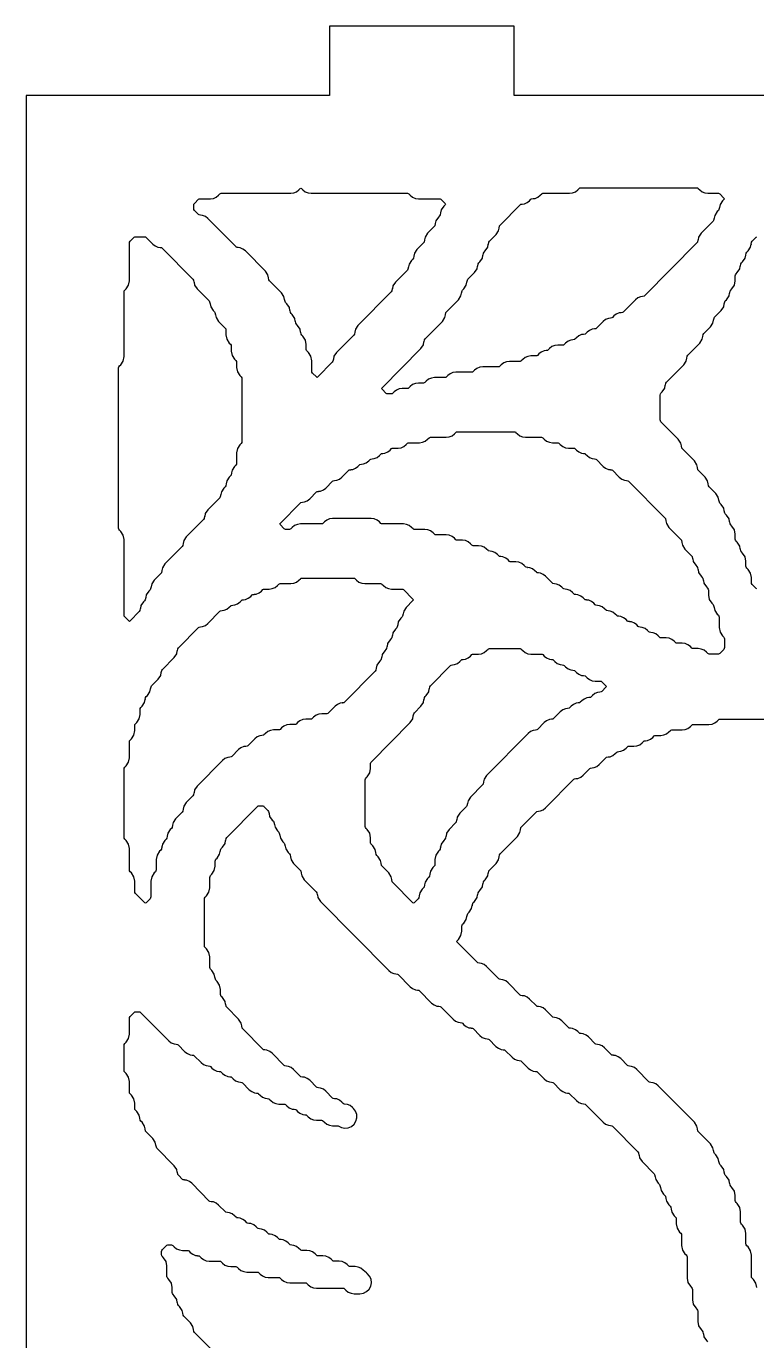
# Model space of a CAD drawing. Header units: millimetres. Extents: x 10 to 410, y 18 to 283.
# Drawn here: x 148 to 179.6, y 226.1 to 283 of the extents above; entities that cross this region are included whole.
import ezdxf

# ---------------------------------------------------------------- set-up
doc = ezdxf.new("R2010")
doc.units = ezdxf.units.MM
doc.layers.add('CUT', color=1, linetype='Continuous')

msp = doc.modelspace()

# ---------------------------------------------------------------- linework, layer by layer
at = {"layer": 'CUT'}
for points in [[(190.134, 157), (198.134, 157), (198.134, 160), (211.2679, 160), (211.2679, 280), (198.134, 280), (198.134, 283), (190.134, 283), (190.134, 280), (169.134, 280), (169.134, 283), (161.134, 283), (161.134, 280), (148, 280), (148, 160), (161.134, 160), (161.134, 157), (169.134, 157), (169.134, 160), (190.134, 160)], [(155.2854, 275.026), (155.26, 275.0645), (155.2511, 275.1097), (155.2511, 275.2467), (155.26, 275.2919), (155.2854, 275.3304), (155.4601, 275.5069), (155.485, 275.5263), (155.5163, 275.5304), (155.9712, 275.5304), (156.1015, 275.5477), (156.2228, 275.5983), (156.3267, 275.6788), (156.3889, 275.7417), (156.4139, 275.7611), (156.4452, 275.7652), (159.4545, 275.7652), (159.5848, 275.7825), (159.7061, 275.8331), (159.81, 275.9136), (159.8676, 275.9718), (159.8954, 275.9923), (159.9233, 275.9718), (159.9809, 275.9136), (160.0848, 275.8331), (160.2061, 275.7825), (160.3364, 275.7652), (164.5068, 275.7652), (164.5381, 275.7611), (164.563, 275.7417), (164.6252, 275.6788), (164.7291, 275.5983), (164.8504, 275.5477), (164.9807, 275.5304), (165.9001, 275.5304), (165.9314, 275.5263), (165.9563, 275.5069), (166.1378, 275.3234), (166.1578, 275.2956), (166.1378, 275.2678), (166.0776, 275.2069), (165.9706, 275.0454), (165.9463, 274.9221), (165.9426, 274.9229), (165.9242, 274.8297), (165.8987, 274.7912), (165.8454, 274.7373), (165.7384, 274.5758), (165.7141, 274.4525), (165.7104, 274.4533), (165.6919, 274.3601), (165.6665, 274.3216), (165.3809, 274.0329), (165.274, 273.8714), (165.2496, 273.7481), (165.2459, 273.7489), (165.2275, 273.6557), (165.2021, 273.6172), (164.9165, 273.3285), (164.8095, 273.167), (164.7852, 273.0437), (164.7815, 273.0445), (164.7631, 272.9513), (164.7376, 272.9128), (164.6843, 272.8589), (164.5773, 272.6974), (164.553, 272.5741), (164.5493, 272.5749), (164.5309, 272.4817), (164.5054, 272.4432), (163.9876, 271.9197), (163.8807, 271.7582), (163.8563, 271.6349), (163.8526, 271.6357), (163.8342, 271.5425), (163.8087, 271.504), (162.3621, 270.0413), (162.2551, 269.8798), (162.2308, 269.7565), (162.2271, 269.7572), (162.2087, 269.664), (162.1832, 269.6256), (161.4332, 268.8673), (161.3263, 268.7057), (161.3019, 268.5825), (161.2982, 268.5832), (161.2798, 268.49), (161.2543, 268.4516), (160.6199, 267.8101), (160.5921, 267.7897), (160.5642, 267.8101), (160.3942, 267.982), (160.3688, 268.0204), (160.3599, 268.0657), (160.3599, 268.5157), (160.3223, 268.7057), (160.2154, 268.8673), (160.162, 268.9212), (160.1366, 268.9596), (160.1276, 269.0049), (160.1276, 269.2201), (160.0901, 269.4102), (159.9831, 269.5717), (159.9298, 269.6256), (159.9044, 269.664), (159.8859, 269.7572), (159.8822, 269.7565), (159.8579, 269.8798), (159.7509, 270.0413), (159.6976, 270.0952), (159.6721, 270.1336), (159.6537, 270.2268), (159.65, 270.2261), (159.6257, 270.3494), (159.5187, 270.5109), (159.4654, 270.5648), (159.4399, 270.6033), (159.4215, 270.6964), (159.4178, 270.6957), (159.3935, 270.819), (159.2865, 270.9805), (159.2331, 271.0344), (159.2077, 271.0729), (159.1893, 271.166), (159.1856, 271.1653), (159.1612, 271.2886), (159.0543, 271.4501), (158.5365, 271.9736), (158.511, 272.0121), (158.4926, 272.1053), (158.4889, 272.1045), (158.4646, 272.2278), (158.3576, 272.3893), (157.4878, 273.2688), (157.3839, 273.3493), (157.2626, 273.3999), (157.1744, 273.4116), (157.1745, 273.4129), (157.1105, 273.4213), (157.0856, 273.4407), (155.8623, 274.6776), (155.7584, 274.7581), (155.6371, 274.8087), (155.5488, 274.8204), (155.549, 274.8217), (155.485, 274.8301), (155.4601, 274.8495)], [(165.0919, 269.0447), (165.1989, 269.2062), (165.2232, 269.3294), (165.227, 269.3287), (165.2454, 269.4219), (165.2708, 269.4603), (166.0208, 270.2187), (166.1278, 270.3802), (166.1521, 270.5034), (166.1558, 270.5027), (166.1742, 270.5959), (166.1997, 270.6343), (166.7175, 271.1579), (166.8244, 271.3194), (166.8488, 271.4427), (166.8525, 271.4419), (166.8709, 271.5351), (166.8964, 271.5735), (166.9497, 271.6275), (167.0567, 271.789), (167.081, 271.9123), (167.0847, 271.9115), (167.1031, 272.0047), (167.1286, 272.0432), (167.4141, 272.3319), (167.5211, 272.4934), (167.5454, 272.6167), (167.5492, 272.6159), (167.5676, 272.7091), (167.593, 272.7476), (167.6463, 272.8015), (167.7533, 272.963), (167.7776, 273.0863), (167.7814, 273.0855), (167.7998, 273.1787), (167.8252, 273.2172), (167.8786, 273.2711), (167.9855, 273.4326), (168.0099, 273.5559), (168.0136, 273.5551), (168.032, 273.6483), (168.0574, 273.6868), (168.343, 273.9755), (168.45, 274.137), (168.4743, 274.2603), (168.478, 274.2595), (168.4964, 274.3527), (168.5219, 274.3912), (169.3932, 275.2721), (169.4181, 275.2915), (169.4821, 275.2999), (169.4819, 275.3012), (169.5702, 275.3129), (169.6915, 275.3635), (169.7954, 275.444), (169.8576, 275.5069), (169.8825, 275.5263), (169.9465, 275.5347), (169.9464, 275.536), (170.0346, 275.5477), (170.1559, 275.5983), (170.2598, 275.6788), (170.322, 275.7417), (170.347, 275.7611), (170.3782, 275.7652), (171.5298, 275.7652), (171.6601, 275.7825), (171.7814, 275.8331), (171.8853, 275.9136), (171.9476, 275.9765), (171.9725, 275.9959), (172.0038, 276), (177.0466, 276), (177.0778, 275.9959), (177.1028, 275.9765), (177.165, 275.9136), (177.2689, 275.8331), (177.3902, 275.7825), (177.5205, 275.7652), (177.9754, 275.7652), (178.0067, 275.7611), (178.0317, 275.7417), (178.2132, 275.5582), (178.2332, 275.5304), (178.2132, 275.5026), (178.1529, 275.4417), (178.046, 275.2802), (178.0216, 275.1569), (178.0179, 275.1577), (177.9995, 275.0645), (177.9741, 275.026), (177.9207, 274.9721), (177.8138, 274.8106), (177.7894, 274.6873), (177.7857, 274.6881), (177.7673, 274.5949), (177.7418, 274.5564), (177.2241, 274.0329), (177.1171, 273.8714), (177.0928, 273.7481), (177.089, 273.7489), (177.0706, 273.6557), (177.0452, 273.6172), (174.7806, 271.3274), (174.7557, 271.3081), (174.6917, 271.2996), (174.6918, 271.2984), (174.6036, 271.2867), (174.4823, 271.2361), (174.3784, 271.1556), (173.8517, 270.623), (173.8268, 270.6037), (173.7628, 270.5952), (173.763, 270.594), (173.6747, 270.5823), (173.5534, 270.5317), (173.4495, 270.4512), (173.3873, 270.3882), (173.3624, 270.3689), (173.2984, 270.3604), (173.2985, 270.3592), (173.2103, 270.3475), (173.089, 270.2969), (172.9851, 270.2164), (172.6906, 269.9186), (172.6657, 269.8993), (172.6017, 269.8908), (172.6019, 269.8896), (172.5136, 269.8779), (172.3923, 269.8273), (172.2884, 269.7468), (172.2262, 269.6838), (172.2013, 269.6645), (172.1373, 269.656), (172.1374, 269.6548), (172.0492, 269.6431), (171.9279, 269.5925), (171.824, 269.512), (171.7618, 269.449), (171.7368, 269.4297), (171.6728, 269.4212), (171.673, 269.42), (171.5848, 269.4083), (171.4635, 269.3577), (171.3596, 269.2772), (171.2973, 269.2142), (171.2724, 269.1949), (171.2411, 269.1908), (171.0184, 269.1908), (170.8881, 269.1735), (170.7668, 269.1229), (170.6629, 269.0424), (170.6007, 268.9794), (170.5757, 268.9601), (170.5117, 268.9516), (170.5119, 268.9504), (170.4237, 268.9387), (170.3024, 268.8881), (170.1985, 268.8076), (170.1362, 268.7446), (170.1113, 268.7253), (170.08, 268.7212), (169.8573, 268.7212), (169.727, 268.7039), (169.6057, 268.6533), (169.5018, 268.5728), (169.4396, 268.5098), (169.4146, 268.4905), (169.3834, 268.4864), (168.9284, 268.4864), (168.7981, 268.4691), (168.6768, 268.4185), (168.5729, 268.338), (168.5107, 268.275), (168.4858, 268.2557), (168.4545, 268.2516), (167.7674, 268.2516), (167.6371, 268.2343), (167.5158, 268.1837), (167.4118, 268.1032), (167.3496, 268.0402), (167.3247, 268.0209), (167.2934, 268.0168), (166.6063, 268.0168), (166.476, 267.9995), (166.3547, 267.9489), (166.2508, 267.8684), (166.1885, 267.8054), (166.1636, 267.7861), (166.1323, 267.782), (165.6774, 267.782), (165.5471, 267.7647), (165.4258, 267.7141), (165.3219, 267.6336), (165.2596, 267.5706), (165.2347, 267.5513), (165.2034, 267.5472), (164.9807, 267.5472), (164.8504, 267.5299), (164.7291, 267.4793), (164.6252, 267.3988), (164.563, 267.3358), (164.5381, 267.3165), (164.5068, 267.3124), (164.2841, 267.3124), (164.1538, 267.2951), (164.0325, 267.2445), (163.9286, 267.164), (163.8663, 267.101), (163.8414, 267.0817), (163.8101, 267.0776), (163.6439, 267.0776), (163.6126, 267.0817), (163.5877, 267.101), (163.4062, 267.2846), (163.3862, 267.3124), (163.4062, 267.3401)], [(152.2666, 257.416), (152.2411, 257.4544), (152.2322, 257.4996), (152.2322, 260.7673), (152.1947, 260.9573), (152.0877, 261.1189), (152.0344, 261.1728), (152.0089, 261.2112), (152, 261.2564), (152, 268.2027), (152.0089, 268.2479), (152.0344, 268.2863), (152.0877, 268.3403), (152.1947, 268.5018), (152.2322, 268.6919), (152.2322, 271.4899), (152.2411, 271.5351), (152.2666, 271.5735), (152.3199, 271.6275), (152.4269, 271.789), (152.4644, 271.9791), (152.4644, 273.6031), (152.4734, 273.6483), (152.4988, 273.6868), (152.6734, 273.8633), (152.6984, 273.8826), (152.7297, 273.8868), (153.1281, 273.8868), (153.1594, 273.8826), (153.1843, 273.8633), (153.4788, 273.5656), (153.5827, 273.4851), (153.704, 273.4345), (153.7922, 273.4228), (153.792, 273.4215), (153.856, 273.413), (153.881, 273.3937), (155.2167, 272.0432), (155.2421, 272.0047), (155.2605, 271.9115), (155.2643, 271.9123), (155.2886, 271.789), (155.3956, 271.6275), (155.9133, 271.1039), (155.9388, 271.0655), (155.9572, 270.9723), (155.9609, 270.9731), (155.9852, 270.8498), (156.0922, 270.6883), (156.1455, 270.6343), (156.171, 270.5959), (156.1894, 270.5027), (156.1931, 270.5034), (156.2175, 270.3802), (156.3244, 270.2187), (156.61, 269.9299), (156.6354, 269.8915), (156.6444, 269.8463), (156.6444, 269.6311), (156.6819, 269.441), (156.7889, 269.2795), (156.8422, 269.2255), (156.8677, 269.1871), (156.8766, 269.1419), (156.8766, 268.9267), (156.9141, 268.7366), (157.0211, 268.5751), (157.0744, 268.5211), (157.0999, 268.4827), (157.1088, 268.4375), (157.1088, 268.2223), (157.1463, 268.0322), (157.2533, 267.8707), (157.3066, 267.8167), (157.3321, 267.7783), (157.341, 267.7331), (157.341, 265.0133), (157.3321, 264.968), (157.3066, 264.9296), (157.2533, 264.8757), (157.1463, 264.7141), (157.1088, 264.5241), (157.1088, 264.0741), (157.0999, 264.0288), (157.0744, 263.9904), (157.0211, 263.9365), (156.9141, 263.7749), (156.8898, 263.6517), (156.8861, 263.6524), (156.8677, 263.5592), (156.8422, 263.5208), (156.7889, 263.4669), (156.6819, 263.3053), (156.6576, 263.1821), (156.6538, 263.1828), (156.6354, 263.0896), (156.61, 263.0512), (156.5566, 262.9973), (156.4497, 262.8357), (156.4253, 262.7125), (156.4216, 262.7132), (156.4032, 262.62), (156.3778, 262.5816), (155.86, 262.0581), (155.753, 261.8965), (155.7287, 261.7733), (155.725, 261.774), (155.7066, 261.6808), (155.6811, 261.6424), (154.9311, 260.884), (154.8242, 260.7225), (154.7998, 260.5993), (154.7961, 260.6), (154.7777, 260.5068), (154.7522, 260.4684), (154.0022, 259.71), (153.8953, 259.5485), (153.8709, 259.4253), (153.8672, 259.426), (153.8488, 259.3328), (153.8234, 259.2944), (153.5378, 259.0056), (153.4308, 258.8441), (153.4065, 258.7209), (153.4028, 258.7216), (153.3844, 258.6284), (153.3589, 258.59), (153.3056, 258.536), (153.1986, 258.3745), (153.1743, 258.2513), (153.1706, 258.252), (153.1522, 258.1588), (153.1267, 258.1204), (153.0734, 258.0664), (152.9664, 257.9049), (152.9421, 257.7817), (152.9383, 257.7824), (152.9199, 257.6892), (152.8945, 257.6508), (152.4923, 257.2441), (152.4644, 257.2237), (152.4366, 257.2441)], [(159.8722, 262.3581), (159.8972, 262.3774), (159.9611, 262.3859), (159.961, 262.3871), (160.0492, 262.3988), (160.1705, 262.4495), (160.2744, 262.53), (160.5689, 262.8277), (160.5938, 262.847), (160.6578, 262.8555), (160.6576, 262.8567), (160.7459, 262.8684), (160.8672, 262.9191), (160.9711, 262.9996), (161.2655, 263.2973), (161.2905, 263.3166), (161.3545, 263.3251), (161.3543, 263.3263), (161.4425, 263.338), (161.5638, 263.3887), (161.6677, 263.4692), (161.9622, 263.7669), (161.9871, 263.7862), (162.0511, 263.7947), (162.0509, 263.7959), (162.1392, 263.8076), (162.2605, 263.8583), (162.3644, 263.9388), (162.4266, 264.0017), (162.4516, 264.021), (162.5155, 264.0295), (162.5154, 264.0307), (162.6036, 264.0424), (162.7249, 264.0931), (162.8288, 264.1736), (162.8911, 264.2365), (162.916, 264.2558), (162.98, 264.2643), (162.9798, 264.2655), (163.068, 264.2772), (163.1893, 264.3279), (163.2933, 264.4084), (163.3555, 264.4713), (163.3804, 264.4906), (163.4444, 264.4991), (163.4443, 264.5003), (163.5325, 264.512), (163.6538, 264.5627), (163.7577, 264.6432), (163.8199, 264.7061), (163.8449, 264.7254), (163.8761, 264.7296), (164.0988, 264.7296), (164.2291, 264.7468), (164.3504, 264.7975), (164.4543, 264.878), (164.5166, 264.9409), (164.5415, 264.9602), (164.5728, 264.9644), (165.0277, 264.9644), (165.158, 264.9816), (165.2793, 265.0323), (165.3832, 265.1128), (165.4455, 265.1757), (165.4704, 265.195), (165.5017, 265.1992), (166.1888, 265.1992), (166.3191, 265.2164), (166.4404, 265.2671), (166.5443, 265.3476), (166.6065, 265.4105), (166.6315, 265.4298), (166.6628, 265.434), (169.1511, 265.434), (169.1824, 265.4298), (169.2074, 265.4105), (169.2696, 265.3476), (169.3735, 265.2671), (169.4948, 265.2164), (169.6251, 265.1992), (170.3122, 265.1992), (170.3435, 265.195), (170.3685, 265.1757), (170.4307, 265.1128), (170.5346, 265.0323), (170.6559, 264.9816), (170.7862, 264.9644), (171.0089, 264.9644), (171.0402, 264.9602), (171.0651, 264.9409), (171.1273, 264.878), (171.2313, 264.7975), (171.3525, 264.7468), (171.4828, 264.7296), (171.7056, 264.7296), (171.7368, 264.7254), (171.7618, 264.7061), (171.824, 264.6432), (171.9279, 264.5627), (172.0492, 264.512), (172.1374, 264.5003), (172.1373, 264.4991), (172.2013, 264.4906), (172.2262, 264.4713), (172.2884, 264.4084), (172.3923, 264.3279), (172.5136, 264.2772), (172.6019, 264.2655), (172.6017, 264.2643), (172.6657, 264.2558), (172.6906, 264.2365), (172.9851, 263.9388), (173.089, 263.8583), (173.2103, 263.8076), (173.2985, 263.7959), (173.2984, 263.7947), (173.3624, 263.7862), (173.3873, 263.7669), (173.6817, 263.4692), (173.7857, 263.3887), (173.9069, 263.338), (173.9952, 263.3263), (173.995, 263.3251), (174.059, 263.3166), (174.0839, 263.2973), (175.6519, 261.7119), (175.6773, 261.6735), (175.6957, 261.5803), (175.6995, 261.581), (175.7238, 261.4578), (175.8308, 261.2962), (176.3485, 260.7727), (176.374, 260.7343), (176.3924, 260.6411), (176.3961, 260.6418), (176.4205, 260.5186), (176.5274, 260.357), (176.813, 260.0683), (176.8384, 260.0299), (176.8568, 259.9367), (176.8606, 259.9374), (176.8849, 259.8142), (176.9919, 259.6526), (177.0452, 259.5987), (177.0706, 259.5603), (177.089, 259.4671), (177.0928, 259.4678), (177.1171, 259.3446), (177.2241, 259.183), (177.2774, 259.1291), (177.3029, 259.0907), (177.3213, 258.9975), (177.325, 258.9982), (177.3493, 258.875), (177.4563, 258.7134), (177.5096, 258.6595), (177.5351, 258.6211), (177.544, 258.5758), (177.544, 258.3606), (177.5815, 258.1706), (177.6885, 258.009), (177.7418, 257.9551), (177.7673, 257.9167), (177.7857, 257.8235), (177.7894, 257.8242), (177.8138, 257.701), (177.9207, 257.5394), (177.9741, 257.4855), (177.9995, 257.4471), (178.0084, 257.4018), (178.0084, 256.9518), (178.046, 256.7618), (178.1529, 256.6002), (178.2063, 256.5463), (178.2317, 256.5079), (178.2407, 256.4626), (178.2407, 256.0908), (178.2317, 256.0456), (178.2063, 256.0072), (178.0317, 255.8306), (178.0067, 255.8113), (177.9754, 255.8071), (177.577, 255.8071), (177.5457, 255.8113), (177.5208, 255.8306), (177.4586, 255.8935), (177.3547, 255.974), (177.2334, 256.0247), (177.1031, 256.0419), (176.8804, 256.0419), (176.8491, 256.0461), (176.8241, 256.0654), (176.7619, 256.1283), (176.658, 256.2088), (176.5367, 256.2595), (176.4064, 256.2767), (176.1837, 256.2767), (176.1524, 256.2809), (176.1275, 256.3002), (176.0653, 256.3631), (175.9613, 256.4436), (175.8401, 256.4943), (175.7098, 256.5115), (175.487, 256.5115), (175.4558, 256.5157), (175.4308, 256.535), (175.3686, 256.5979), (175.2647, 256.6784), (175.1434, 256.7291), (175.0552, 256.7408), (175.0553, 256.742), (174.9913, 256.7505), (174.9664, 256.7698), (174.9042, 256.8327), (174.8003, 256.9132), (174.679, 256.9639), (174.5907, 256.9756), (174.5909, 256.9768), (174.5269, 256.9853), (174.502, 257.0046), (174.4397, 257.0675), (174.3358, 257.148), (174.2145, 257.1987), (174.1263, 257.2104), (174.1265, 257.2116), (174.0625, 257.2201), (174.0375, 257.2394), (173.9753, 257.3023), (173.8714, 257.3828), (173.7501, 257.4335), (173.6619, 257.4452), (173.662, 257.4464), (173.598, 257.4549), (173.5731, 257.4742), (173.5109, 257.5371), (173.4069, 257.6176), (173.2857, 257.6683), (173.1974, 257.68), (173.1976, 257.6812), (173.1336, 257.6897), (173.1087, 257.709), (173.0464, 257.7719), (172.9425, 257.8524), (172.8212, 257.9031), (172.733, 257.9148), (172.7331, 257.916), (172.6692, 257.9245), (172.6442, 257.9438), (172.582, 258.0067), (172.4781, 258.0872), (172.3568, 258.1379), (172.2685, 258.1496), (172.2687, 258.1508), (172.2047, 258.1593), (172.1798, 258.1786), (172.1175, 258.2415), (172.0136, 258.322), (171.8923, 258.3727), (171.8041, 258.3844), (171.8043, 258.3856), (171.7403, 258.3941), (171.7153, 258.4134), (171.6531, 258.4763), (171.5492, 258.5568), (171.4279, 258.6075), (171.3397, 258.6192), (171.3398, 258.6204), (171.2758, 258.6289), (171.2509, 258.6482), (171.1887, 258.7111), (171.0848, 258.7916), (170.9635, 258.8423), (170.8752, 258.854), (170.8754, 258.8552), (170.8114, 258.8637), (170.7865, 258.883), (170.492, 259.1807), (170.3881, 259.2612), (170.2668, 259.3119), (170.1786, 259.3236), (170.1787, 259.3248), (170.1148, 259.3333), (170.0898, 259.3526), (170.0276, 259.4155), (169.9237, 259.496), (169.8024, 259.5467), (169.7141, 259.5584), (169.7143, 259.5596), (169.6503, 259.5681), (169.6254, 259.5874), (169.5631, 259.6503), (169.4592, 259.7308), (169.3379, 259.7815), (169.2076, 259.7987), (168.9849, 259.7987), (168.9537, 259.8029), (168.9287, 259.8222), (168.8665, 259.8851), (168.7626, 259.9656), (168.6413, 260.0163), (168.5531, 260.028), (168.5532, 260.0292), (168.4892, 260.0377), (168.4643, 260.057), (168.4021, 260.1199), (168.2981, 260.2004), (168.1769, 260.2511), (168.0886, 260.2628), (168.0888, 260.264), (168.0248, 260.2725), (167.9999, 260.2918), (167.9376, 260.3547), (167.8337, 260.4352), (167.7124, 260.4859), (167.5821, 260.5031), (167.3594, 260.5031), (167.3281, 260.5073), (167.3032, 260.5266), (167.241, 260.5895), (167.1371, 260.67), (167.0158, 260.7207), (166.8855, 260.7379), (166.6628, 260.7379), (166.6315, 260.7421), (166.6065, 260.7614), (166.5443, 260.8243), (166.4404, 260.9048), (166.3191, 260.9555), (166.1888, 260.9727), (165.7339, 260.9727), (165.7026, 260.9769), (165.6777, 260.9962), (165.6154, 261.0591), (165.5115, 261.1396), (165.3902, 261.1903), (165.2599, 261.2075), (164.805, 261.2075), (164.7737, 261.2117), (164.7488, 261.231), (164.6866, 261.2939), (164.5827, 261.3744), (164.4614, 261.4251), (164.3311, 261.4423), (163.4117, 261.4423), (163.3804, 261.4465), (163.3555, 261.4658), (163.2933, 261.5287), (163.1893, 261.6092), (163.068, 261.6599), (162.9377, 261.6771), (161.2652, 261.6771), (161.1349, 261.6599), (161.0136, 261.6092), (160.9097, 261.5287), (160.8475, 261.4658), (160.8226, 261.4465), (160.7913, 261.4423), (159.8719, 261.4423), (159.7416, 261.4251), (159.6203, 261.3744), (159.5164, 261.2939), (159.4542, 261.231), (159.4293, 261.2117), (159.398, 261.2075), (159.2318, 261.2075), (159.2005, 261.2117), (159.1756, 261.231), (158.994, 261.4146), (158.974, 261.4423), (158.994, 261.4701)], [(153.17, 253.9251), (153.1955, 253.9635), (153.2488, 254.0174), (153.3558, 254.1789), (153.3801, 254.3022), (153.3838, 254.3015), (153.4022, 254.3947), (153.4277, 254.4331), (153.7132, 254.7218), (153.8202, 254.8833), (153.8446, 255.0066), (153.8483, 255.0059), (153.8667, 255.0991), (153.8921, 255.1375), (154.4099, 255.661), (154.5169, 255.8226), (154.5412, 255.9458), (154.5449, 255.9451), (154.5633, 256.0383), (154.5888, 256.0767), (155.4601, 256.9577), (155.485, 256.977), (155.549, 256.9855), (155.5488, 256.9867), (155.6371, 256.9984), (155.7584, 257.049), (155.8623, 257.1295), (156.3889, 257.6621), (156.4139, 257.6814), (156.4779, 257.6899), (156.4777, 257.6911), (156.5659, 257.7028), (156.6872, 257.7534), (156.7911, 257.8339), (156.8534, 257.8969), (156.8783, 257.9162), (156.9423, 257.9247), (156.9421, 257.9259), (157.0304, 257.9376), (157.1517, 257.9882), (157.2556, 258.0687), (157.3178, 258.1317), (157.3428, 258.151), (157.4067, 258.1595), (157.4066, 258.1607), (157.4948, 258.1724), (157.6161, 258.223), (157.72, 258.3035), (157.7822, 258.3665), (157.8072, 258.3858), (157.8712, 258.3943), (157.871, 258.3955), (157.9592, 258.4072), (158.0805, 258.4578), (158.1844, 258.5383), (158.2467, 258.6013), (158.2716, 258.6206), (158.3029, 258.6247), (158.5256, 258.6247), (158.6559, 258.642), (158.7772, 258.6926), (158.8811, 258.7731), (158.9433, 258.8361), (158.9683, 258.8554), (158.9996, 258.8595), (159.4545, 258.8595), (159.5848, 258.8768), (159.7061, 258.9275), (159.81, 259.0079), (159.8722, 259.0709), (159.8972, 259.0902), (159.9284, 259.0943), (162.1846, 259.0943), (162.2159, 259.0902), (162.2408, 259.0709), (162.303, 259.0079), (162.407, 258.9275), (162.5283, 258.8768), (162.6586, 258.8595), (163.3457, 258.8595), (163.377, 258.8554), (163.4019, 258.8361), (163.4641, 258.7731), (163.568, 258.6926), (163.6893, 258.642), (163.8196, 258.6247), (164.2746, 258.6247), (164.3058, 258.6206), (164.3308, 258.6013), (164.7445, 258.1829), (164.7645, 258.1551), (164.7445, 258.1274), (164.4521, 257.8316), (164.3451, 257.6701), (164.3208, 257.5469), (164.317, 257.5476), (164.2986, 257.4544), (164.2732, 257.416), (164.2198, 257.362), (164.1129, 257.2005), (164.0885, 257.0773), (164.0848, 257.078), (164.0664, 256.9848), (164.041, 256.9464), (163.9876, 256.8924), (163.8807, 256.7309), (163.8563, 256.6077), (163.8526, 256.6084), (163.8342, 256.5152), (163.8087, 256.4768), (163.7554, 256.4228), (163.6484, 256.2613), (163.6241, 256.1381), (163.6204, 256.1388), (163.602, 256.0456), (163.5765, 256.0072), (163.5232, 255.9532), (163.4162, 255.7917), (163.3919, 255.6685), (163.3882, 255.6692), (163.3698, 255.576), (163.3443, 255.5376), (163.291, 255.4836), (163.184, 255.3221), (163.1597, 255.1989), (163.156, 255.1996), (163.1375, 255.1064), (163.1121, 255.068), (161.7764, 253.7174), (161.7514, 253.6981), (161.6874, 253.6896), (161.6876, 253.6883), (161.5994, 253.6766), (161.4781, 253.626), (161.3742, 253.5455), (161.0797, 253.2478), (161.0548, 253.2285), (161.0235, 253.2243), (160.8008, 253.2243), (160.6705, 253.207), (160.5492, 253.1564), (160.4453, 253.0759), (160.3831, 253.013), (160.3581, 252.9937), (160.3269, 252.9895), (160.1041, 252.9895), (159.9739, 252.9722), (159.8526, 252.9216), (159.7486, 252.8411), (159.6864, 252.7782), (159.6615, 252.7589), (159.6302, 252.7547), (159.4075, 252.7547), (159.2772, 252.7374), (159.1559, 252.6868), (159.052, 252.6063), (158.9898, 252.5434), (158.9648, 252.5241), (158.9335, 252.5199), (158.7108, 252.5199), (158.5805, 252.5026), (158.4592, 252.452), (158.3553, 252.3715), (158.2931, 252.3086), (158.2682, 252.2893), (158.2042, 252.2808), (158.2043, 252.2795), (158.1161, 252.2678), (157.9948, 252.2172), (157.8909, 252.1367), (157.5964, 251.839), (157.5715, 251.8197), (157.5075, 251.8112), (157.5077, 251.8099), (157.4194, 251.7982), (157.2982, 251.7476), (157.1942, 251.6671), (156.8998, 251.3694), (156.8749, 251.3501), (156.8109, 251.3416), (156.811, 251.3403), (156.7228, 251.3286), (156.6015, 251.278), (156.4976, 251.1975), (155.3956, 250.0832), (155.2886, 249.9217), (155.2643, 249.7984), (155.2605, 249.7992), (155.2421, 249.706), (155.2167, 249.6675), (154.9311, 249.3788), (154.8242, 249.2173), (154.7998, 249.094), (154.7961, 249.0948), (154.7777, 249.0016), (154.7522, 248.9631), (154.4667, 248.6744), (154.3597, 248.5129), (154.3354, 248.3896), (154.3317, 248.3904), (154.3133, 248.2972), (154.2878, 248.2587), (154.2345, 248.2048), (154.1275, 248.0433), (154.1032, 247.92), (154.0994, 247.9208), (154.081, 247.8276), (154.0556, 247.7891), (154.0022, 247.7352), (153.8953, 247.5737), (153.8709, 247.4504), (153.8672, 247.4512), (153.8488, 247.358), (153.8234, 247.3195), (153.77, 247.2656), (153.6631, 247.1041), (153.6255, 246.914), (153.6255, 246.464), (153.6166, 246.4188), (153.5911, 246.3803), (153.5378, 246.3264), (153.4308, 246.1649), (153.3933, 245.9748), (153.3933, 245.29), (153.3844, 245.2448), (153.3589, 245.2063), (153.189, 245.0345), (153.1611, 245.014), (153.1332, 245.0345), (152.731, 245.4411), (152.7056, 245.4796), (152.6967, 245.5248), (152.6967, 245.9748), (152.6591, 246.1649), (152.5522, 246.3264), (152.4988, 246.3803), (152.4734, 246.4188), (152.4644, 246.464), (152.4644, 247.3836), (152.4269, 247.5737), (152.3199, 247.7352), (152.2666, 247.7891), (152.2411, 247.8276), (152.2322, 247.8728), (152.2322, 250.8274), (152.2411, 250.8726), (152.2666, 250.9111), (152.3199, 250.965), (152.4269, 251.1265), (152.4644, 251.3166), (152.4644, 252.0014), (152.4734, 252.0466), (152.4988, 252.0851), (152.5522, 252.139), (152.6591, 252.3005), (152.6967, 252.4906), (152.6967, 252.7058), (152.7056, 252.751), (152.731, 252.7895), (152.7844, 252.8434), (152.8913, 253.0049), (152.9289, 253.195), (152.9289, 253.4102), (152.9378, 253.4554), (152.9633, 253.4939), (153.0166, 253.5478), (153.1236, 253.7093), (153.1479, 253.8326), (153.1516, 253.8319)], [(163.002, 247.5004), (162.9486, 247.5543), (162.9232, 247.5928), (162.9143, 247.638), (162.9143, 247.8532), (162.8767, 248.0433), (162.7698, 248.2048), (162.7164, 248.2587), (162.691, 248.2972), (162.682, 248.3424), (162.682, 250.3578), (162.691, 250.403), (162.7164, 250.4415), (162.7698, 250.4954), (162.8767, 250.6569), (162.9143, 250.847), (162.9143, 251.0622), (162.9232, 251.1074), (162.9486, 251.1459), (164.6275, 252.8434), (164.7345, 253.0049), (164.7588, 253.1282), (164.7625, 253.1275), (164.7809, 253.2206), (164.8064, 253.2591), (165.0919, 253.5478), (165.1989, 253.7093), (165.2232, 253.8326), (165.227, 253.8319), (165.2454, 253.9251), (165.2708, 253.9635), (165.3242, 254.0174), (165.4311, 254.1789), (165.4555, 254.3022), (165.4592, 254.3015), (165.4776, 254.3947), (165.503, 254.4331), (166.3743, 255.3141), (166.3993, 255.3334), (166.4633, 255.3419), (166.4631, 255.3431), (166.5513, 255.3548), (166.6726, 255.4054), (166.7765, 255.4859), (166.8388, 255.5489), (166.8637, 255.5682), (166.9277, 255.5767), (166.9275, 255.5779), (167.0158, 255.5896), (167.1371, 255.6402), (167.241, 255.7207), (167.3032, 255.7837), (167.3281, 255.803), (167.3594, 255.8071), (167.5821, 255.8071), (167.7124, 255.8244), (167.8337, 255.875), (167.9376, 255.9555), (167.9999, 256.0185), (168.0248, 256.0378), (168.0561, 256.0419), (169.3834, 256.0419), (169.4146, 256.0378), (169.4396, 256.0185), (169.5018, 255.9555), (169.6057, 255.875), (169.727, 255.8244), (169.8573, 255.8071), (170.3122, 255.8071), (170.3435, 255.803), (170.3685, 255.7837), (170.4307, 255.7207), (170.5346, 255.6402), (170.6559, 255.5896), (170.7441, 255.5779), (170.744, 255.5767), (170.8079, 255.5682), (170.8329, 255.5489), (170.8951, 255.4859), (170.999, 255.4054), (171.1203, 255.3548), (171.2086, 255.3431), (171.2084, 255.3419), (171.2724, 255.3334), (171.2973, 255.3141), (171.3596, 255.2511), (171.4635, 255.1706), (171.5848, 255.12), (171.673, 255.1083), (171.6728, 255.1071), (171.7368, 255.0986), (171.7618, 255.0793), (171.824, 255.0163), (171.9279, 254.9358), (172.0492, 254.8852), (172.1374, 254.8735), (172.1373, 254.8723), (172.2013, 254.8638), (172.2262, 254.8445), (172.2884, 254.7815), (172.3923, 254.701), (172.5136, 254.6504), (172.6439, 254.6331), (172.8666, 254.6331), (172.8979, 254.629), (172.9229, 254.6097), (173.1044, 254.4261), (173.1244, 254.3983), (173.1044, 254.3705), (172.9229, 254.187), (172.8979, 254.1677), (172.8339, 254.1592), (172.8341, 254.1579), (172.7459, 254.1462), (172.6246, 254.0956), (172.5207, 254.0151), (172.4584, 253.9522), (172.4335, 253.9329), (172.3695, 253.9244), (172.3697, 253.9231), (172.2814, 253.9114), (172.1601, 253.8608), (172.0562, 253.7803), (171.994, 253.7174), (171.969, 253.6981), (171.9051, 253.6896), (171.9052, 253.6883), (171.817, 253.6766), (171.6957, 253.626), (171.5918, 253.5455), (171.5295, 253.4826), (171.5046, 253.4633), (171.4406, 253.4548), (171.4408, 253.4535), (171.3525, 253.4418), (171.2313, 253.3912), (171.1273, 253.3107), (170.8329, 253.013), (170.8079, 252.9937), (170.744, 252.9852), (170.7441, 252.9839), (170.6559, 252.9722), (170.5346, 252.9216), (170.4307, 252.8411), (170.1362, 252.5434), (170.1113, 252.5241), (170.0473, 252.5156), (170.0475, 252.5143), (169.9592, 252.5026), (169.8379, 252.452), (169.734, 252.3715), (167.9353, 250.5528), (167.8284, 250.3913), (167.804, 250.268), (167.8003, 250.2688), (167.7819, 250.1756), (167.7565, 250.1371), (167.2387, 249.6136), (167.1317, 249.4521), (167.1074, 249.3288), (167.1037, 249.3296), (167.0853, 249.2364), (167.0598, 249.1979), (166.7742, 248.9092), (166.6673, 248.7477), (166.6429, 248.6244), (166.6392, 248.6252), (166.6208, 248.532), (166.5954, 248.4935), (166.3098, 248.2048), (166.2028, 248.0433), (166.1785, 247.92), (166.1748, 247.9208), (166.1564, 247.8276), (166.1309, 247.7891), (166.0776, 247.7352), (165.9706, 247.5737), (165.9463, 247.4504), (165.9426, 247.4512), (165.9242, 247.358), (165.8987, 247.3195), (165.8454, 247.2656), (165.7384, 247.1041), (165.7009, 246.914), (165.7009, 246.6988), (165.6919, 246.6536), (165.6665, 246.6151), (165.6132, 246.5612), (165.5062, 246.3997), (165.4819, 246.2764), (165.4781, 246.2772), (165.4597, 246.184), (165.4343, 246.1455), (165.3809, 246.0916), (165.274, 245.9301), (165.2496, 245.8068), (165.2459, 245.8076), (165.2275, 245.7144), (165.2021, 245.6759), (165.1487, 245.622), (165.0418, 245.4605), (165.0174, 245.3372), (165.0137, 245.338), (164.9953, 245.2448), (164.9698, 245.2063), (164.7999, 245.0345), (164.772, 245.014), (164.7441, 245.0345), (163.8775, 245.9107), (163.8521, 245.9492), (163.8337, 246.0424), (163.8299, 246.0416), (163.8056, 246.1649), (163.6986, 246.3264), (163.4131, 246.6151), (163.3876, 246.6536), (163.3692, 246.7468), (163.3655, 246.746), (163.3412, 246.8693), (163.2342, 247.0308), (163.1809, 247.0847), (163.1554, 247.1232), (163.137, 247.2164), (163.1333, 247.2156), (163.1089, 247.3389)]]:
    msp.add_lwpolyline(points, close=True, dxfattribs=at)
for points in [[(179.6357, 258.6289), (179.6108, 258.6482), (179.4361, 258.8248), (179.4107, 258.8632), (179.4018, 258.9084), (179.4018, 259.1237), (179.3642, 259.3137), (179.2573, 259.4752), (179.2039, 259.5292), (179.1785, 259.5676), (179.1695, 259.6128), (179.1695, 259.8281), (179.132, 260.0181), (179.025, 260.1796), (178.9717, 260.2336), (178.9463, 260.272), (178.9278, 260.3652), (178.9241, 260.3645), (178.8998, 260.4877), (178.7928, 260.6492), (178.7395, 260.7032), (178.714, 260.7416), (178.7051, 260.7868), (178.7051, 261.0021), (178.6676, 261.1921), (178.5606, 261.3537), (178.5073, 261.4076), (178.4818, 261.446), (178.4634, 261.5392), (178.4597, 261.5385), (178.4354, 261.6617), (178.3284, 261.8233), (178.275, 261.8772), (178.2496, 261.9156), (178.2312, 262.0088), (178.2275, 262.0081), (178.2031, 262.1313), (178.0962, 262.2929), (178.0428, 262.3468), (178.0174, 262.3852), (177.999, 262.4784), (177.9953, 262.4777), (177.9709, 262.6009), (177.8639, 262.7625), (177.5784, 263.0512), (177.5529, 263.0896), (177.5345, 263.1828), (177.5308, 263.1821), (177.5065, 263.3053), (177.3995, 263.4669), (177.114, 263.7556), (177.0885, 263.794), (177.0701, 263.8872), (177.0664, 263.8865), (177.042, 264.0097), (176.9351, 264.1713), (176.4173, 264.6948), (176.3918, 264.7332), (176.3734, 264.8264), (176.3697, 264.8257), (176.3454, 264.9489), (176.2384, 265.1105), (175.4884, 265.8688), (175.463, 265.9072), (175.454, 265.9525), (175.454, 267.0287), (175.463, 267.0739), (175.4884, 267.1123), (175.5418, 267.1663), (175.6487, 267.3278), (175.6731, 267.451), (175.6768, 267.4503), (175.6952, 267.5435), (175.7206, 267.5819), (176.4706, 268.3403), (176.5776, 268.5018), (176.6019, 268.625), (176.6057, 268.6243), (176.6241, 268.7175), (176.6495, 268.7559), (177.1673, 269.2795), (177.2743, 269.441), (177.2986, 269.5642), (177.3023, 269.5635), (177.3207, 269.6567), (177.3462, 269.6951), (177.6317, 269.9839), (177.7387, 270.1454), (177.763, 270.2686), (177.7668, 270.2679), (177.7852, 270.3611), (177.8106, 270.3995), (178.0962, 270.6883), (178.2031, 270.8498), (178.2275, 270.9731), (178.2312, 270.9723), (178.2496, 271.0655), (178.275, 271.1039), (178.3284, 271.1579), (178.4354, 271.3194), (178.4597, 271.4427), (178.4634, 271.4419), (178.4818, 271.5351), (178.5073, 271.5735), (178.5606, 271.6275), (178.6676, 271.789), (178.7051, 271.9791), (178.7051, 272.1943), (178.714, 272.2395), (178.7395, 272.278), (178.7928, 272.3319), (178.8998, 272.4934), (178.9241, 272.6167), (178.9278, 272.6159), (178.9463, 272.7091), (178.9717, 272.7476), (179.025, 272.8015), (179.132, 272.963), (179.1563, 273.0863), (179.1601, 273.0855), (179.1785, 273.1787), (179.2039, 273.2172), (179.2573, 273.2711), (179.3642, 273.4326), (179.3886, 273.5559), (179.3923, 273.5551), (179.4107, 273.6483), (179.4361, 273.6868), (179.6061, 273.8586), (179.634, 273.8791)], [(179.634, 228.3647), (179.5964, 228.5548), (179.4895, 228.7163), (179.4361, 228.7703), (179.4107, 228.8087), (179.4018, 228.8539), (179.4018, 229.7735), (179.3642, 229.9636), (179.2573, 230.1251), (179.2039, 230.1791), (179.1785, 230.2175), (179.1695, 230.2627), (179.1695, 230.7128), (179.132, 230.9028), (179.025, 231.0643), (178.9717, 231.1183), (178.9463, 231.1567), (178.9373, 231.2019), (178.9373, 231.652), (178.8998, 231.842), (178.7928, 232.0035), (178.7395, 232.0575), (178.714, 232.0959), (178.7051, 232.1411), (178.7051, 232.3564), (178.6676, 232.5464), (178.5606, 232.7079), (178.5073, 232.7619), (178.4818, 232.8003), (178.4634, 232.8935), (178.4597, 232.8928), (178.4354, 233.016), (178.3284, 233.1776), (178.275, 233.2315), (178.2496, 233.2699), (178.2312, 233.3631), (178.2275, 233.3624), (178.2031, 233.4856), (178.0962, 233.6472), (178.0428, 233.7011), (178.0174, 233.7395), (177.999, 233.8327), (177.9953, 233.832), (177.9709, 233.9552), (177.8639, 234.1168), (177.8106, 234.1707), (177.7852, 234.2091), (177.7668, 234.3023), (177.763, 234.3016), (177.7387, 234.4248), (177.6317, 234.5864), (177.114, 235.1099), (177.0885, 235.1483), (177.0701, 235.2415), (177.0664, 235.2408), (177.042, 235.364), (176.9351, 235.5256), (175.3686, 237.1095), (175.2647, 237.1899), (175.1434, 237.2406), (175.0552, 237.2523), (175.0553, 237.2535), (174.9913, 237.262), (174.9664, 237.2813), (174.4397, 237.8139), (174.3358, 237.8944), (174.2145, 237.945), (174.1263, 237.9567), (174.1265, 237.9579), (174.0625, 237.9664), (174.0375, 237.9857), (173.7431, 238.2835), (173.6392, 238.364), (173.5179, 238.4146), (173.4296, 238.4263), (173.4298, 238.4275), (173.3658, 238.436), (173.3409, 238.4553), (173.0464, 238.7531), (172.9425, 238.8336), (172.8212, 238.8842), (172.733, 238.8959), (172.7331, 238.8971), (172.6692, 238.9056), (172.6442, 238.9249), (172.3498, 239.2227), (172.2459, 239.3032), (172.1246, 239.3538), (172.0363, 239.3655), (172.0365, 239.3667), (171.9725, 239.3752), (171.9476, 239.3945), (171.8853, 239.4575), (171.7814, 239.538), (171.6601, 239.5886), (171.5719, 239.6003), (171.5721, 239.6015), (171.5081, 239.61), (171.4831, 239.6293), (171.1887, 239.9271), (171.0848, 240.0076), (170.9635, 240.0582), (170.8752, 240.0699), (170.8754, 240.0711), (170.8114, 240.0796), (170.7865, 240.0989), (170.492, 240.3967), (170.3881, 240.4772), (170.2668, 240.5278), (170.1786, 240.5395), (170.1787, 240.5407), (170.1148, 240.5492), (170.0898, 240.5685), (169.7954, 240.8663), (169.6915, 240.9468), (169.5702, 240.9974), (169.4819, 241.0091), (169.4821, 241.0103), (169.4181, 241.0188), (169.3932, 241.0381), (168.8665, 241.5707), (168.7626, 241.6512), (168.6413, 241.7018), (168.5531, 241.7135), (168.5532, 241.7147), (168.4892, 241.7232), (168.4643, 241.7425), (167.9376, 242.2751), (167.8337, 242.3556), (167.7124, 242.4062), (167.6242, 242.4179), (167.6243, 242.4191), (167.5604, 242.4276), (167.5354, 242.4469), (166.6572, 243.3349), (166.6372, 243.3627), (166.6572, 243.3905), (166.7175, 243.4514), (166.8244, 243.6129), (166.862, 243.803), (166.862, 244.0182), (166.8709, 244.0634), (166.8964, 244.1019), (166.9497, 244.1558), (167.0567, 244.3173), (167.081, 244.4406), (167.0847, 244.4398), (167.1031, 244.533), (167.1286, 244.5715), (167.1819, 244.6254), (167.2889, 244.7869), (167.3132, 244.9102), (167.3169, 244.9094), (167.3353, 245.0026), (167.3608, 245.0411), (167.4141, 245.095), (167.5211, 245.2565), (167.5454, 245.3798), (167.5492, 245.379), (167.5676, 245.4722), (167.593, 245.5107), (167.6463, 245.5646), (167.7533, 245.7261), (167.7776, 245.8494), (167.7814, 245.8486), (167.7998, 245.9418), (167.8252, 245.9803), (167.8786, 246.0342), (167.9855, 246.1957), (168.0099, 246.319), (168.0136, 246.3182), (168.032, 246.4114), (168.0574, 246.4499), (168.343, 246.7386), (168.45, 246.9001), (168.4743, 247.0234), (168.478, 247.0226), (168.4964, 247.1158), (168.5219, 247.1543), (169.2719, 247.9126), (169.3788, 248.0741), (169.4032, 248.1974), (169.4069, 248.1966), (169.4253, 248.2898), (169.4508, 248.3283), (170.0898, 248.9744), (170.1148, 248.9938), (170.1787, 249.0022), (170.1786, 249.0035), (170.2668, 249.0152), (170.3881, 249.0658), (170.492, 249.1463), (171.7153, 250.3832), (171.7403, 250.4026), (171.8043, 250.411), (171.8041, 250.4123), (171.8923, 250.424), (172.0136, 250.4746), (172.1175, 250.5551), (172.412, 250.8528), (172.4369, 250.8722), (172.5009, 250.8806), (172.5008, 250.8819), (172.589, 250.8936), (172.7103, 250.9442), (172.8142, 251.0247), (173.1087, 251.3224), (173.1336, 251.3418), (173.1976, 251.3502), (173.1974, 251.3515), (173.2857, 251.3632), (173.4069, 251.4138), (173.5109, 251.4943), (173.5731, 251.5572), (173.598, 251.5766), (173.662, 251.5851), (173.6619, 251.5863), (173.7501, 251.598), (173.8714, 251.6486), (173.9753, 251.7291), (174.0375, 251.792), (174.0625, 251.8114), (174.0937, 251.8155), (174.3164, 251.8155), (174.4467, 251.8328), (174.568, 251.8834), (174.6719, 251.9639), (174.7342, 252.0268), (174.7591, 252.0462), (174.8231, 252.0547), (174.8229, 252.0559), (174.9112, 252.0676), (175.0325, 252.1182), (175.1364, 252.1987), (175.1986, 252.2616), (175.2236, 252.281), (175.2548, 252.2851), (175.4775, 252.2851), (175.6078, 252.3024), (175.7291, 252.353), (175.833, 252.4335), (175.8953, 252.4965), (175.9202, 252.5158), (175.9515, 252.5199), (176.4064, 252.5199), (176.5367, 252.5372), (176.658, 252.5878), (176.7619, 252.6683), (176.8241, 252.7313), (176.8491, 252.7506), (176.8804, 252.7547), (177.5675, 252.7547), (177.6978, 252.772), (177.8191, 252.8226), (177.923, 252.9031), (177.9852, 252.9661), (178.0102, 252.9854), (178.0414, 252.9895), (180.3541, 252.9895)], [(156.8534, 224.8369), (155.2854, 226.4223), (155.26, 226.4607), (155.2416, 226.5539), (155.2379, 226.5532), (155.2135, 226.6764), (155.1066, 226.8379), (154.821, 227.1267), (154.7956, 227.1651), (154.7771, 227.2583), (154.7734, 227.2576), (154.7491, 227.3808), (154.6421, 227.5423), (154.5888, 227.5963), (154.5633, 227.6347), (154.5449, 227.7279), (154.5412, 227.7272), (154.5169, 227.8504), (154.4099, 228.0119), (154.3566, 228.0659), (154.3311, 228.1043), (154.3222, 228.1495), (154.3222, 228.3647), (154.2846, 228.5548), (154.1777, 228.7163), (154.1243, 228.7703), (154.0989, 228.8087), (154.09, 228.8539), (154.09, 229.3039), (154.0524, 229.494), (153.9455, 229.6555), (153.8921, 229.7095), (153.8667, 229.7479), (153.8577, 229.7931), (153.8577, 229.9301), (153.8667, 229.9754), (153.8921, 230.0138), (154.0668, 230.1904), (154.0917, 230.2097), (154.123, 230.2138), (154.2892, 230.2138), (154.3205, 230.2097), (154.3454, 230.1904), (154.4076, 230.1274), (154.5115, 230.0469), (154.6328, 229.9963), (154.7631, 229.979), (154.9858, 229.979), (155.0171, 229.9749), (155.042, 229.9556), (155.1043, 229.8926), (155.2082, 229.8121), (155.3295, 229.7615), (155.4177, 229.7498), (155.4176, 229.7486), (155.4815, 229.7401), (155.5065, 229.7208), (155.5687, 229.6578), (155.6726, 229.5773), (155.7939, 229.5267), (155.9242, 229.5094), (156.3791, 229.5094), (156.4104, 229.5053), (156.4354, 229.486), (156.4976, 229.423), (156.6015, 229.3425), (156.7228, 229.2919), (156.8531, 229.2746), (157.0758, 229.2746), (157.1071, 229.2705), (157.132, 229.2512), (157.1942, 229.1882), (157.2982, 229.1077), (157.4194, 229.0571), (157.5497, 229.0398), (158.0047, 229.0398), (158.0359, 229.0357), (158.0609, 229.0164), (158.1231, 228.9534), (158.227, 228.8729), (158.3483, 228.8223), (158.4786, 228.805), (158.9335, 228.805), (158.9648, 228.8009), (158.9898, 228.7816), (159.052, 228.7186), (159.1559, 228.6381), (159.2772, 228.5875), (159.4075, 228.5702), (160.0946, 228.5702), (160.1259, 228.5661), (160.1508, 228.5468), (160.2131, 228.4838), (160.317, 228.4033), (160.4383, 228.3527), (160.5686, 228.3354), (161.7461, 228.3354), (161.7764, 228.312), (161.8386, 228.249), (161.9425, 228.1685), (162.0638, 228.1179), (162.1941, 228.1006), (162.4475, 228.1006), (162.5977, 228.1237), (162.734, 228.1909), (162.8439, 228.2959), (162.9171, 228.429), (162.947, 228.5781), (162.9307, 228.7291), (162.8698, 228.8684), (162.7698, 228.9829), (162.7361, 229.0035), (162.6588, 229.0633), (162.5966, 229.1262), (162.4927, 229.2067), (162.3714, 229.2574), (162.2411, 229.2746), (161.9925, 229.2746), (161.9622, 229.2981), (161.8999, 229.361), (161.796, 229.4415), (161.6747, 229.4922), (161.5444, 229.5094), (161.3217, 229.5094), (161.2905, 229.5136), (161.2655, 229.5329), (161.2033, 229.5958), (161.0994, 229.6763), (160.9781, 229.727), (160.8478, 229.7442), (160.6251, 229.7442), (160.5938, 229.7484), (160.5689, 229.7677), (160.5066, 229.8306), (160.4027, 229.9111), (160.2814, 229.9618), (160.1511, 229.979), (159.9284, 229.979), (159.8972, 229.9832), (159.8722, 230.0025), (159.81, 230.0654), (159.7061, 230.1459), (159.5848, 230.1966), (159.4965, 230.2083), (159.4967, 230.2095), (159.4327, 230.218), (159.4078, 230.2373), (159.3455, 230.3002), (159.2416, 230.3807), (159.1203, 230.4314), (159.0321, 230.4431), (159.0323, 230.4443), (158.9683, 230.4528), (158.9433, 230.4721), (158.8811, 230.535), (158.7772, 230.6155), (158.6559, 230.6662), (158.5677, 230.6779), (158.5678, 230.6791), (158.5038, 230.6876), (158.4789, 230.7069), (158.4167, 230.7698), (158.3128, 230.8503), (158.1915, 230.901), (158.1032, 230.9127), (158.1034, 230.9139), (158.0394, 230.9224), (158.0145, 230.9417), (157.9522, 231.0046), (157.8483, 231.0851), (157.727, 231.1358), (157.6388, 231.1475), (157.639, 231.1487), (157.575, 231.1572), (157.55, 231.1765), (157.4878, 231.2394), (157.3839, 231.3199), (157.2626, 231.3706), (157.1744, 231.3823), (157.1745, 231.3835), (157.1105, 231.392), (157.0856, 231.4113), (157.0234, 231.4742), (156.9195, 231.5547), (156.7982, 231.6054), (156.7099, 231.6171), (156.7101, 231.6183), (156.6461, 231.6268), (156.6212, 231.6461), (156.3267, 231.9438), (156.2228, 232.0243), (156.1015, 232.075), (156.0133, 232.0867), (156.0134, 232.0879), (155.9494, 232.0964), (155.9245, 232.1157), (155.1656, 232.883), (155.0617, 232.9635), (154.9404, 233.0142), (154.8522, 233.0259), (154.8523, 233.0271), (154.7884, 233.0356), (154.7634, 233.0549), (154.5888, 233.2315), (154.5633, 233.2699), (154.5449, 233.3631), (154.5412, 233.3624), (154.5169, 233.4856), (154.4099, 233.6472), (153.6599, 234.4055), (153.6345, 234.4439), (153.6161, 234.5371), (153.6123, 234.5364), (153.588, 234.6596), (153.481, 234.8212), (153.1955, 235.1099), (153.17, 235.1483), (153.1516, 235.2415), (153.1479, 235.2408), (153.1236, 235.364), (153.0166, 235.5256), (152.9633, 235.5795), (152.9378, 235.6179), (152.9194, 235.7111), (152.9157, 235.7104), (152.8913, 235.8336), (152.7844, 235.9952), (152.731, 236.0491), (152.7056, 236.0875), (152.6967, 236.1328), (152.6967, 236.348), (152.6591, 236.538), (152.5522, 236.6996), (152.4988, 236.7535), (152.4734, 236.7919), (152.4644, 236.8372), (152.4644, 237.2872), (152.4269, 237.4772), (152.3199, 237.6388), (152.2666, 237.6927), (152.2411, 237.7311), (152.2322, 237.7764), (152.2322, 238.8526), (152.2411, 238.8978), (152.2666, 238.9362), (152.3199, 238.9902), (152.4269, 239.1517), (152.4644, 239.3418), (152.4644, 240.0266), (152.4734, 240.0718), (152.4988, 240.1102), (152.6734, 240.2868), (152.6984, 240.3061), (152.7297, 240.3103), (152.8959, 240.3103), (152.9271, 240.3061), (152.9521, 240.2868), (154.1754, 239.0499), (154.2793, 238.9694), (154.4006, 238.9187), (154.4888, 238.907), (154.4887, 238.9058), (154.5527, 238.8973), (154.5776, 238.878), (154.8721, 238.5803), (154.976, 238.4998), (155.0973, 238.4491), (155.1855, 238.4374), (155.1853, 238.4362), (155.2493, 238.4277), (155.2743, 238.4084), (155.5687, 238.1107), (155.6726, 238.0302), (155.7939, 237.9795), (155.8822, 237.9678), (155.882, 237.9666), (155.946, 237.9581), (155.9709, 237.9388), (156.0332, 237.8759), (156.1371, 237.7954), (156.2584, 237.7447), (156.3466, 237.733), (156.3464, 237.7318), (156.4104, 237.7233), (156.4354, 237.704), (156.4976, 237.6411), (156.6015, 237.5606), (156.7228, 237.5099), (156.811, 237.4982), (156.8109, 237.497), (156.8749, 237.4885), (156.8998, 237.4692), (156.962, 237.4063), (157.0659, 237.3258), (157.1872, 237.2751), (157.2755, 237.2634), (157.2753, 237.2622), (157.3393, 237.2537), (157.3642, 237.2344), (157.6587, 236.9367), (157.7626, 236.8562), (157.8839, 236.8055), (157.9721, 236.7938), (157.972, 236.7926), (158.0359, 236.7841), (158.0609, 236.7648), (158.1231, 236.7019), (158.227, 236.6214), (158.3483, 236.5707), (158.4366, 236.559), (158.4364, 236.5578), (158.5004, 236.5493), (158.5253, 236.53), (158.5876, 236.4671), (158.6915, 236.3866), (158.8128, 236.3359), (158.9431, 236.3187), (159.1658, 236.3187), (159.197, 236.3145), (159.222, 236.2952), (159.2842, 236.2323), (159.3881, 236.1518), (159.5094, 236.1011), (159.5976, 236.0894), (159.5975, 236.0882), (159.6615, 236.0797), (159.6864, 236.0604), (159.7486, 235.9975), (159.8526, 235.917), (159.9739, 235.8663), (160.0621, 235.8546), (160.0619, 235.8534), (160.1259, 235.8449), (160.1508, 235.8256), (160.2131, 235.7627), (160.317, 235.6822), (160.4383, 235.6315), (160.5686, 235.6143), (160.7913, 235.6143), (160.8226, 235.6101), (160.8475, 235.5908), (160.9097, 235.5279), (161.0136, 235.4474), (161.1349, 235.3967), (161.2652, 235.3795), (161.5139, 235.3795), (161.514, 235.3793), (161.645, 235.3063), (161.7917, 235.2754), (161.9409, 235.2894), (162.0794, 235.347), (162.1945, 235.443), (162.2759, 235.5689), (162.3164, 235.7132), (162.3123, 235.8631), (162.264, 236.005), (162.1757, 236.1262), (162.1322, 236.1703), (162.0283, 236.2507), (161.907, 236.3014), (161.7767, 236.3187), (161.7603, 236.3187), (161.73, 236.3421), (161.6677, 236.4051), (161.5638, 236.4855), (161.4425, 236.5362), (161.3543, 236.5479), (161.3545, 236.5491), (161.2905, 236.5576), (161.2655, 236.5769), (160.9711, 236.8747), (160.8672, 236.9551), (160.7459, 237.0058), (160.6576, 237.0175), (160.6578, 237.0187), (160.5938, 237.0272), (160.5689, 237.0465), (160.2744, 237.3443), (160.1705, 237.4248), (160.0492, 237.4754), (159.961, 237.4871), (159.9611, 237.4883), (159.8972, 237.4968), (159.8722, 237.5161), (159.5778, 237.8139), (159.4739, 237.8944), (159.3526, 237.945), (159.2643, 237.9567), (159.2645, 237.9579), (159.2005, 237.9664), (159.1756, 237.9857), (158.6489, 238.5183), (158.545, 238.5988), (158.4237, 238.6494), (158.3354, 238.6611), (158.3356, 238.6623), (158.2716, 238.6708), (158.2467, 238.6901), (157.3754, 239.5711), (157.35, 239.6095), (157.3315, 239.7027), (157.3278, 239.702), (157.3035, 239.8252), (157.1965, 239.9868), (156.6787, 240.5103), (156.6533, 240.5487), (156.6349, 240.6419), (156.6312, 240.6412), (156.6068, 240.7644), (156.4999, 240.926), (156.4465, 240.9799), (156.4211, 241.0183), (156.4121, 241.0636), (156.4121, 241.2788), (156.3746, 241.4689), (156.2677, 241.6304), (156.2143, 241.6843), (156.1889, 241.7227), (156.1705, 241.8159), (156.1667, 241.8152), (156.1424, 241.9385), (156.0354, 242.1), (155.9821, 242.1539), (155.9566, 242.1923), (155.9477, 242.2376), (155.9477, 242.6876), (155.9102, 242.8777), (155.8032, 243.0392), (155.7499, 243.0931), (155.7244, 243.1316), (155.7155, 243.1768), (155.7155, 245.1922), (155.7244, 245.2374), (155.7499, 245.2759), (155.8032, 245.3298), (155.9102, 245.4913), (155.9477, 245.6814), (155.9477, 246.1314), (155.9566, 246.1766), (155.9821, 246.2151), (156.0354, 246.269), (156.1424, 246.4305), (156.1799, 246.6206), (156.1799, 246.8358), (156.1889, 246.881), (156.2143, 246.9195), (156.2677, 246.9734), (156.3746, 247.1349), (156.399, 247.2582), (156.4027, 247.2574), (156.4211, 247.3506), (156.4465, 247.3891), (156.4999, 247.443), (156.6068, 247.6045), (156.6312, 247.7278), (156.6349, 247.727), (156.6533, 247.8202), (156.6787, 247.8587), (158.0145, 249.2092), (158.0394, 249.2286), (158.0707, 249.2327), (158.2369, 249.2327), (158.2682, 249.2286), (158.2931, 249.2092), (158.4677, 249.0327), (158.4932, 248.9942), (158.5116, 248.901), (158.5153, 248.9018), (158.5396, 248.7785), (158.6466, 248.617), (158.6999, 248.5631), (158.7254, 248.5246), (158.7438, 248.4314), (158.7475, 248.4322), (158.7719, 248.3089), (158.8788, 248.1474), (158.9322, 248.0935), (158.9576, 248.055), (158.976, 247.9618), (158.9797, 247.9626), (159.0041, 247.8393), (159.111, 247.6778), (159.1644, 247.6239), (159.1898, 247.5854), (159.2082, 247.4922), (159.212, 247.493), (159.2363, 247.3697), (159.3433, 247.2082), (159.3966, 247.1543), (159.4221, 247.1158), (159.4405, 247.0226), (159.4442, 247.0234), (159.4685, 246.9001), (159.5755, 246.7386), (159.861, 246.4499), (159.8865, 246.4114), (159.9049, 246.3182), (159.9086, 246.319), (159.933, 246.1957), (160.0399, 246.0342), (160.5577, 245.5107), (160.5831, 245.4722), (160.6015, 245.379), (160.6053, 245.3798), (160.6296, 245.2565), (160.7366, 245.095), (163.6964, 242.1023), (163.8003, 242.0218), (163.9216, 241.9712), (164.0098, 241.9595), (164.0096, 241.9582), (164.0736, 241.9497), (164.0986, 241.9304), (164.6252, 241.3979), (164.7291, 241.3174), (164.8504, 241.2668), (164.9387, 241.2551), (164.9385, 241.2538), (165.0025, 241.2453), (165.0274, 241.226), (165.5541, 240.6935), (165.658, 240.613), (165.7793, 240.5623), (165.8675, 240.5507), (165.8674, 240.5494), (165.9314, 240.5409), (165.9563, 240.5216), (166.483, 239.9891), (166.5869, 239.9086), (166.7082, 239.8579), (166.7964, 239.8462), (166.7962, 239.845), (166.8602, 239.8365), (166.8852, 239.8172), (166.9474, 239.7543), (167.0513, 239.6738), (167.1726, 239.6231), (167.2609, 239.6114), (167.2607, 239.6102), (167.3247, 239.6017), (167.3496, 239.5824), (167.6441, 239.2847), (167.748, 239.2042), (167.8693, 239.1535), (167.9575, 239.1418), (167.9573, 239.1406), (168.0213, 239.1321), (168.0463, 239.1128), (168.3407, 238.8151), (168.4446, 238.7346), (168.5659, 238.6839), (168.6542, 238.6722), (168.654, 238.671), (168.718, 238.6625), (168.7429, 238.6432), (169.0374, 238.3455), (169.1413, 238.265), (169.2626, 238.2143), (169.3508, 238.2026), (169.3507, 238.2014), (169.4146, 238.1929), (169.4396, 238.1736), (169.734, 237.8759), (169.8379, 237.7954), (169.9592, 237.7447), (170.0475, 237.733), (170.0473, 237.7318), (170.1113, 237.7233), (170.1362, 237.704), (170.4307, 237.4063), (170.5346, 237.3258), (170.6559, 237.2751), (170.7441, 237.2634), (170.744, 237.2622), (170.8079, 237.2537), (170.8329, 237.2344), (171.1273, 236.9367), (171.2313, 236.8562), (171.3525, 236.8055), (171.4408, 236.7938), (171.4406, 236.7926), (171.5046, 236.7841), (171.5295, 236.7648), (171.824, 236.4671), (171.9279, 236.3866), (172.0492, 236.3359), (172.1374, 236.3242), (172.1373, 236.323), (172.2013, 236.3145), (172.2262, 236.2952), (172.9851, 235.5279), (173.089, 235.4474), (173.2103, 235.3967), (173.2985, 235.385), (173.2984, 235.3838), (173.3624, 235.3753), (173.3873, 235.356), (174.4908, 234.2402), (174.5162, 234.2018), (174.5346, 234.1086), (174.5384, 234.1093), (174.5627, 233.9861), (174.6697, 233.8245), (175.1874, 233.301), (175.2129, 233.2626), (175.2313, 233.1694), (175.235, 233.1701), (175.2594, 233.0469), (175.3663, 232.8853), (175.4197, 232.8314), (175.4451, 232.793), (175.4635, 232.6998), (175.4672, 232.7005), (175.4916, 232.5773), (175.5985, 232.4157), (175.6519, 232.3618), (175.6773, 232.3234), (175.6957, 232.2302), (175.6995, 232.2309), (175.7238, 232.1077), (175.8308, 231.9461), (175.8841, 231.8922), (175.9096, 231.8538), (175.928, 231.7606), (175.9317, 231.7613), (175.956, 231.6381), (176.063, 231.4765), (176.1163, 231.4226), (176.1418, 231.3842), (176.1507, 231.3389), (176.1507, 231.1237), (176.1882, 230.9337), (176.2952, 230.7721), (176.3485, 230.7182), (176.374, 230.6798), (176.3829, 230.6345), (176.3829, 230.1845), (176.4205, 229.9945), (176.5274, 229.8329), (176.5808, 229.779), (176.6062, 229.7406), (176.6151, 229.6953), (176.6151, 228.7757), (176.6527, 228.5857), (176.7596, 228.4241), (176.813, 228.3702), (176.8384, 228.3318), (176.8474, 228.2865), (176.8474, 227.8365), (176.8849, 227.6465), (176.9919, 227.4849), (177.0452, 227.431), (177.0706, 227.3926), (177.0796, 227.3473), (177.0796, 226.8973), (177.1171, 226.7072), (177.2241, 226.5457), (177.2774, 226.4918), (177.3029, 226.4534), (177.3213, 226.3602), (177.325, 226.3609), (177.3493, 226.2376), (177.4563, 226.0761), (177.5096, 226.0222)]]:
    msp.add_lwpolyline(points, dxfattribs=at)

doc.saveas('drawing.dxf')
